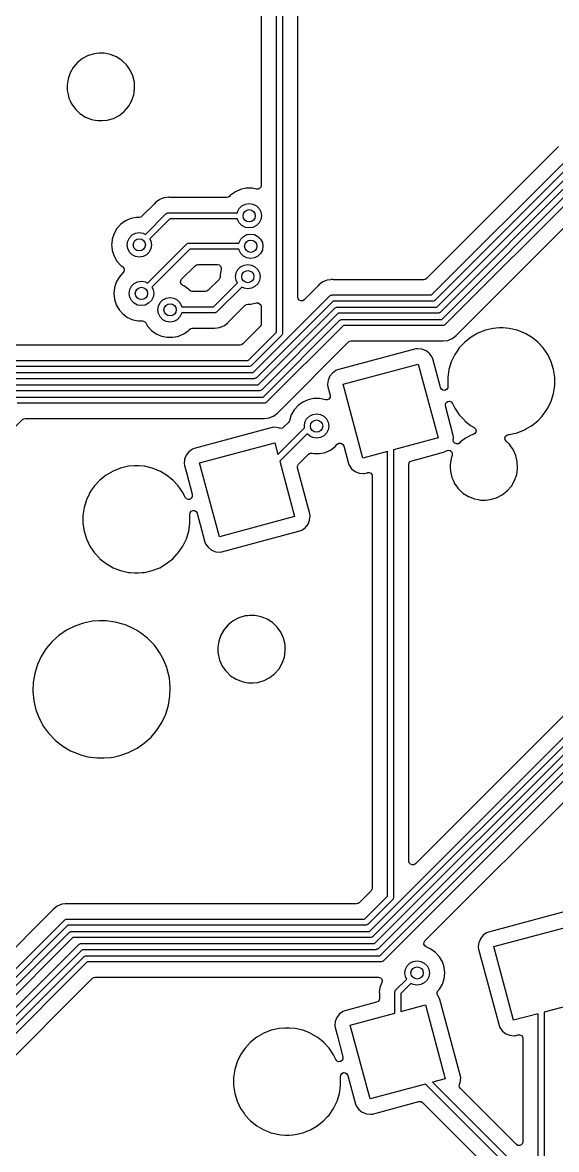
# Model space of a CAD drawing. Extents: x 41 to 271, y -133 to -23.
# Drawn here: x 175.98 to 193.45, y -86.76 to -49.87 of the extents above; entities that cross this region are included whole.
import ezdxf

# ---------------------------------------------------------------- set-up
doc = ezdxf.new("R2010")
doc.units = 0
doc.layers.add('BLACK', color=7, linetype='CONTINUOUS')

msp = doc.modelspace()

# ---------------------------------------------------------------- linework, layer by layer
at = {"layer": 'BLACK', "linetype": 'CONTINUOUS'}
for p, q in [((184.284, -60.003), (184.284, -45.5248)), ((184.484, -45.4834), (184.484, -60.0445)), ((183.784, -45.9779), (183.784, -55.2057)), ((184.985, -58.8611), (184.985, -46.6608)), ((178.333, -50.896), (178.132, -50.9553)), ((178.403, -50.8894), (178.333, -50.896)), ((178.49, -50.881), (178.403, -50.8894)), ((178.648, -50.881), (178.49, -50.881)), ((178.854, -50.9209), (178.648, -50.881)), ((178.648, -50.881), (178.648, -50.881)), ((177.779, -51.1817), (177.641, -51.3407)), ((177.945, -51.0517), (177.779, -51.1817)), ((178.132, -50.9553), (177.945, -51.0517)), ((178.879, -50.9306), (178.854, -50.9209)), ((178.854, -50.9209), (178.854, -50.9209)), ((178.854, -50.9209), (178.854, -50.9209)), ((179.05, -50.999), (178.879, -50.9306)), ((179.227, -51.1127), (179.05, -50.999)), ((179.227, -51.1128), (179.227, -51.1127)), ((179.227, -51.1127), (179.227, -51.1127)), ((179.379, -51.2579), (179.227, -51.1128)), ((179.411, -51.3026), (179.379, -51.2579)), ((177.536, -51.5228), (177.468, -51.7216)), ((177.641, -51.3407), (177.536, -51.5228)), ((179.501, -51.4292), (179.411, -51.3026)), ((179.588, -51.6206), (179.501, -51.4292)), ((179.501, -51.4292), (179.501, -51.4292)), ((179.501, -51.4292), (179.501, -51.4292)), ((179.638, -51.825), (179.588, -51.6206)), ((177.44, -51.9139), (177.438, -51.9298)), ((177.438, -51.9298), (177.444, -52.0727)), ((177.468, -51.7216), (177.44, -51.9139)), ((179.648, -52.0351), (179.638, -51.825)), ((177.444, -52.0727), (177.448, -52.1399)), ((177.448, -52.1399), (177.47, -52.2312)), ((177.47, -52.2312), (177.497, -52.3443)), ((177.497, -52.3443), (177.537, -52.4311)), ((179.549, -52.4421), (179.618, -52.2433)), ((179.618, -52.2433), (179.648, -52.0351)), ((177.537, -52.4311), (177.585, -52.5357)), ((177.585, -52.5357), (177.685, -52.6771)), ((177.685, -52.6771), (177.707, -52.707)), ((177.707, -52.707), (177.859, -52.8521)), ((179.306, -52.7832), (179.444, -52.6242)), ((179.444, -52.6242), (179.549, -52.4421)), ((177.859, -52.8521), (177.859, -52.8521)), ((177.859, -52.8521), (177.859, -52.8521)), ((177.859, -52.8521), (178.036, -52.9659)), ((178.036, -52.9659), (178.036, -52.9659)), ((178.036, -52.9659), (178.231, -53.044)), ((178.231, -53.044), (178.36, -53.0689)), ((178.36, -53.0689), (178.438, -53.0838)), ((178.438, -53.0838), (178.438, -53.0838)), ((178.438, -53.0838), (178.595, -53.0838)), ((178.595, -53.0838), (178.752, -53.0689)), ((178.595, -53.0838), (178.595, -53.0838)), ((178.752, -53.0689), (178.954, -53.0096)), ((178.954, -53.0096), (179.141, -52.9132)), ((179.141, -52.9132), (179.306, -52.7832)), ((193.52, -53.927), (189.194, -58.2532)), ((189.365, -58.79), (193.908, -54.2473)), ((194.02, -54.418), (189.477, -58.9607)), ((189.531, -59.19), (194.074, -54.6473)), ((194.186, -54.818), (189.643, -59.3607)), ((183.301, -55.2963), (183.116, -55.3356)), ((183.49, -55.2963), (183.301, -55.2963)), ((183.301, -55.2963), (183.301, -55.2963)), ((183.634, -55.3269), (183.49, -55.2963)), ((183.49, -55.2963), (183.49, -55.2963)), ((183.738, -55.302), (183.689, -55.3262)), ((183.772, -55.259), (183.738, -55.302)), ((183.784, -55.2057), (183.772, -55.259)), ((189.697, -59.59), (194.239, -55.0473)), ((194.351, -55.218), (189.809, -59.7607)), ((180.435, -55.6838), (180.325, -55.7685)), ((180.45, -55.6723), (180.435, -55.6838)), ((180.596, -55.6117), (180.45, -55.6723)), ((180.633, -55.607), (180.596, -55.6117)), ((180.753, -55.5911), (180.633, -55.607)), ((180.781, -55.5947), (180.753, -55.5911)), ((180.785, -55.5952), (180.781, -55.5947)), ((180.801, -55.5963), (180.785, -55.5952)), ((182.669, -55.5963), (180.801, -55.5963)), ((182.72, -55.5856), (182.669, -55.5963)), ((182.761, -55.5553), (182.72, -55.5856)), ((182.789, -55.5239), (182.761, -55.5553)), ((182.943, -55.4126), (182.789, -55.5239)), ((183.116, -55.3356), (182.943, -55.4126)), ((183.689, -55.3262), (183.634, -55.3269)), ((180.295, -55.8058), (179.888, -56.2132)), ((180.306, -55.7936), (180.295, -55.8058)), ((180.325, -55.7685), (180.306, -55.7936)), ((180.325, -55.7685), (180.325, -55.7685)), ((180.325, -55.7685), (180.325, -55.7685)), ((183.015, -56.0732), (183.072, -55.9617)), ((183.072, -55.9617), (183.16, -55.8732)), ((183.16, -55.8732), (183.272, -55.8164)), ((183.272, -55.8164), (183.395, -55.7968)), ((183.395, -55.7968), (183.519, -55.8164)), ((183.519, -55.8164), (183.63, -55.8732)), ((183.63, -55.8732), (183.719, -55.9617)), ((183.719, -55.9617), (183.776, -56.0732)), ((190.196, -60.081), (194.522, -55.7548)), ((179.347, -56.3658), (179.194, -56.4771)), ((179.52, -56.2889), (179.347, -56.3658)), ((179.705, -56.2495), (179.52, -56.2889)), ((179.8, -56.2495), (179.705, -56.2495)), ((179.847, -56.2401), (179.8, -56.2495)), ((179.888, -56.2132), (179.847, -56.2401)), ((180, -56.8085), (180.682, -56.1261)), ((180.795, -56.2968), (180.141, -56.9499)), ((180.682, -56.1261), (180.69, -56.1224)), ((180.69, -56.1224), (180.694, -56.1159)), ((180.694, -56.1159), (180.717, -56.1087)), ((180.717, -56.1087), (180.738, -56.098)), ((180.738, -56.098), (180.746, -56.0993)), ((180.746, -56.0993), (180.753, -56.0968)), ((180.753, -56.0968), (183.011, -56.0968)), ((183.011, -56.2968), (180.795, -56.2968)), ((183.011, -56.0968), (183.015, -56.0732)), ((183.015, -56.3204), (183.011, -56.2968)), ((183.072, -56.4319), (183.015, -56.3204)), ((183.776, -56.3204), (183.719, -56.4319)), ((183.776, -56.0732), (183.795, -56.1968)), ((183.795, -56.1968), (183.776, -56.3204)), ((178.973, -56.7817), (178.914, -56.9617)), ((179.067, -56.6178), (178.973, -56.7817)), ((179.194, -56.4771), (179.067, -56.6178)), ((179.565, -56.8264), (179.676, -56.7696)), ((179.676, -56.7696), (179.8, -56.75)), ((179.8, -56.75), (179.924, -56.7696)), ((179.924, -56.7696), (180, -56.8085)), ((183.16, -56.5204), (183.072, -56.4319)), ((183.272, -56.5772), (183.16, -56.5204)), ((183.395, -56.5968), (183.272, -56.5772)), ((183.322, -56.8146), (183.445, -56.795)), ((183.519, -56.5772), (183.395, -56.5968)), ((183.445, -56.795), (183.569, -56.8146)), ((183.63, -56.5204), (183.519, -56.5772)), ((183.719, -56.4319), (183.63, -56.5204)), ((178.9, -57.1021), (178.895, -57.15)), ((178.895, -57.15), (178.901, -57.2148)), ((178.914, -56.9617), (178.9, -57.1021)), ((179.4, -57.15), (179.42, -57.0264)), ((179.42, -57.2736), (179.4, -57.15)), ((179.42, -57.0264), (179.476, -56.9149)), ((179.476, -56.9149), (179.565, -56.8264)), ((180.07, -58.3985), (181.344, -57.1243)), ((180.141, -56.9499), (180.18, -57.0264)), ((180.18, -57.0264), (180.2, -57.15)), ((180.2, -57.15), (180.18, -57.2736)), ((181.344, -57.1243), (181.351, -57.1207)), ((181.351, -57.1207), (181.356, -57.1141)), ((181.356, -57.1141), (181.378, -57.1069)), ((181.378, -57.1069), (181.399, -57.0963)), ((181.399, -57.0963), (181.407, -57.0975)), ((181.407, -57.0975), (181.415, -57.095)), ((181.415, -57.095), (183.061, -57.095)), ((183.061, -57.095), (183.065, -57.0714)), ((183.065, -57.0714), (183.122, -56.9599)), ((183.122, -56.9599), (183.21, -56.8714)), ((183.21, -56.8714), (183.322, -56.8146)), ((183.569, -56.8146), (183.68, -56.8714)), ((183.68, -56.8714), (183.769, -56.9599)), ((183.769, -56.9599), (183.826, -57.0714)), ((183.826, -57.0714), (183.845, -57.195)), ((178.901, -57.2148), (178.914, -57.3383)), ((178.914, -57.3383), (178.973, -57.5183)), ((178.973, -57.5183), (179.067, -57.6822)), ((179.476, -57.3851), (179.42, -57.2736)), ((179.565, -57.4736), (179.476, -57.3851)), ((179.676, -57.5304), (179.565, -57.4736)), ((179.8, -57.55), (179.676, -57.5304)), ((179.924, -57.5304), (179.8, -57.55)), ((180.035, -57.4736), (179.924, -57.5304)), ((180.124, -57.3851), (180.035, -57.4736)), ((180.18, -57.2736), (180.124, -57.3851)), ((181.456, -57.295), (180.211, -58.5399)), ((183.061, -57.295), (181.456, -57.295)), ((183.065, -57.3187), (183.061, -57.295)), ((183.122, -57.4302), (183.065, -57.3187)), ((183.21, -57.5187), (183.122, -57.4302)), ((183.322, -57.5755), (183.21, -57.5187)), ((183.68, -57.5187), (183.569, -57.5755)), ((183.769, -57.4302), (183.68, -57.5187)), ((183.826, -57.3187), (183.769, -57.4302)), ((183.845, -57.195), (183.826, -57.3187)), ((179.067, -57.6822), (179.194, -57.8229)), ((179.194, -57.8229), (179.259, -57.8701)), ((179.259, -57.8701), (179.297, -57.9141)), ((181.185, -58.2739), (181.627, -57.8319)), ((181.627, -57.8319), (181.668, -57.805)), ((181.668, -57.805), (181.715, -57.7955)), ((181.715, -57.7955), (182.361, -57.7955)), ((182.361, -57.7955), (182.417, -57.8091)), ((182.417, -57.8091), (182.461, -57.8467)), ((182.461, -57.8467), (182.483, -57.9001)), ((182.483, -57.9001), (182.479, -57.9579)), ((183.026, -57.9549), (183.115, -57.8664)), ((183.115, -57.8664), (183.226, -57.8096)), ((183.226, -57.8096), (183.35, -57.79)), ((183.445, -57.595), (183.322, -57.5755)), ((183.35, -57.79), (183.474, -57.8096)), ((183.569, -57.5755), (183.445, -57.595)), ((183.474, -57.8096), (183.585, -57.8664)), ((183.585, -57.8664), (183.674, -57.9549)), ((179.137, -58.2078), (179.043, -58.3717)), ((179.207, -58.1301), (179.137, -58.2078)), ((179.264, -58.0671), (179.207, -58.1301)), ((179.273, -58.0574), (179.264, -58.0671)), ((179.264, -58.0671), (179.264, -58.0671)), ((179.297, -58.0267), (179.272, -58.0562)), ((179.272, -58.0562), (179.273, -58.0574)), ((179.297, -57.9141), (179.31, -57.9704)), ((179.31, -57.9704), (179.297, -58.0267)), ((181.155, -58.3248), (181.185, -58.2739)), ((182.437, -58.2364), (182.408, -58.2827)), ((182.441, -58.2028), (182.437, -58.2364)), ((182.443, -58.203), (182.441, -58.2028)), ((182.449, -58.1467), (182.443, -58.203)), ((182.464, -58.0017), (182.449, -58.1467)), ((182.479, -57.9579), (182.464, -58.0017)), ((182.95, -58.19), (182.97, -58.0664)), ((182.97, -58.3136), (182.95, -58.19)), ((182.97, -58.0664), (183.026, -57.9549)), ((183.674, -57.9549), (183.73, -58.0664)), ((183.73, -58.0664), (183.75, -58.19)), ((183.75, -58.19), (183.73, -58.3136)), ((189.194, -58.2532), (189.154, -58.2801)), ((178.984, -58.5517), (178.965, -58.74)), ((179.043, -58.3717), (178.984, -58.5517)), ((179.47, -58.74), (179.49, -58.6164)), ((179.49, -58.6164), (179.546, -58.5049)), ((179.546, -58.5049), (179.635, -58.4164)), ((179.635, -58.4164), (179.746, -58.3596)), ((179.746, -58.3596), (179.87, -58.34)), ((179.87, -58.34), (179.994, -58.3596)), ((179.994, -58.3596), (180.07, -58.3985)), ((180.211, -58.5399), (180.25, -58.6164)), ((180.25, -58.6164), (180.27, -58.74)), ((181.151, -58.3842), (181.155, -58.3248)), ((181.176, -58.4383), (181.151, -58.3842)), ((181.223, -58.4749), (181.176, -58.4383)), ((181.258, -58.4908), (181.223, -58.4749)), ((181.412, -58.6021), (181.258, -58.4908)), ((181.44, -58.6335), (181.412, -58.6021)), ((181.482, -58.6638), (181.44, -58.6335)), ((182.053, -58.6382), (182.012, -58.6651)), ((182.408, -58.2827), (182.053, -58.6382)), ((182.224, -59.175), (183.009, -58.3901)), ((183.15, -58.5315), (182.336, -59.3457)), ((183.009, -58.3901), (182.97, -58.3136)), ((183.226, -58.5704), (183.15, -58.5315)), ((183.35, -58.59), (183.226, -58.5704)), ((183.474, -58.5704), (183.35, -58.59)), ((183.585, -58.5136), (183.474, -58.5704)), ((183.674, -58.4251), (183.585, -58.5136)), ((183.73, -58.3136), (183.674, -58.4251)), ((185.646, -58.499), (185.197, -58.9487)), ((185.657, -58.4868), (185.646, -58.499)), ((185.676, -58.4617), (185.657, -58.4868)), ((185.802, -58.3655), (185.676, -58.4617)), ((185.948, -58.305), (185.802, -58.3655)), ((186.065, -58.2895), (185.948, -58.305)), ((186.069, -58.289), (186.065, -58.2895)), ((186.105, -58.2843), (186.069, -58.289)), ((186.132, -58.2879), (186.105, -58.2843)), ((186.136, -58.2884), (186.132, -58.2879)), ((186.152, -58.2895), (186.136, -58.2884)), ((189.107, -58.2895), (186.152, -58.2895)), ((189.154, -58.2801), (189.107, -58.2895)), ((178.965, -58.74), (178.984, -58.9283)), ((178.984, -58.9283), (179.043, -59.1083)), ((179.49, -58.8636), (179.47, -58.74)), ((179.546, -58.9751), (179.49, -58.8636)), ((179.635, -59.0636), (179.546, -58.9751)), ((180.194, -58.9751), (180.105, -59.0636)), ((180.25, -58.8636), (180.194, -58.9751)), ((180.27, -58.74), (180.25, -58.8636)), ((180.482, -59.0399), (180.571, -58.9514)), ((180.571, -58.9514), (180.682, -58.8946)), ((180.682, -58.8946), (180.806, -58.875)), ((180.806, -58.875), (180.929, -58.8946)), ((180.929, -58.8946), (181.041, -58.9514)), ((181.041, -58.9514), (181.129, -59.0399)), ((181.532, -58.6745), (181.482, -58.6638)), ((181.965, -58.6745), (181.532, -58.6745)), ((182.012, -58.6651), (181.965, -58.6745)), ((183.523, -61.33), (186.034, -58.8193)), ((186.146, -58.99), (183.635, -61.5007)), ((184.998, -58.9174), (184.985, -58.8611)), ((185.036, -58.9614), (184.998, -58.9174)), ((185.09, -58.9835), (185.036, -58.9614)), ((185.147, -58.979), (185.09, -58.9835)), ((185.197, -58.9487), (185.147, -58.979)), ((186.034, -58.8193), (186.041, -58.8156)), ((186.041, -58.8156), (186.046, -58.8091)), ((186.046, -58.8091), (186.068, -58.8019)), ((186.068, -58.8019), (186.089, -58.7912)), ((186.089, -58.7912), (186.097, -58.7925)), ((186.097, -58.7925), (186.105, -58.79)), ((186.105, -58.79), (189.365, -58.79)), ((189.407, -58.99), (186.146, -58.99)), ((189.414, -58.9875), (189.407, -58.99)), ((189.422, -58.9888), (189.414, -58.9875)), ((189.443, -58.9781), (189.422, -58.9888)), ((189.465, -58.9709), (189.443, -58.9781)), ((189.47, -58.9644), (189.465, -58.9709)), ((189.477, -58.9607), (189.47, -58.9644)), ((179.043, -59.1083), (179.137, -59.2722)), ((179.137, -59.2722), (179.264, -59.4129)), ((179.746, -59.1204), (179.635, -59.0636)), ((179.87, -59.14), (179.746, -59.1204)), ((179.994, -59.1204), (179.87, -59.14)), ((180.105, -59.0636), (179.994, -59.1204)), ((180.406, -59.275), (180.425, -59.1514)), ((180.425, -59.3986), (180.406, -59.275)), ((180.425, -59.1514), (180.482, -59.0399)), ((181.129, -59.0399), (181.186, -59.1514)), ((181.186, -59.1514), (181.19, -59.175)), ((181.19, -59.375), (181.186, -59.3986)), ((181.19, -59.175), (182.224, -59.175)), ((182.265, -59.375), (181.19, -59.375)), ((182.273, -59.3725), (182.265, -59.375)), ((182.281, -59.3738), (182.273, -59.3725)), ((182.302, -59.3631), (182.281, -59.3738)), ((182.324, -59.3559), (182.302, -59.3631)), ((182.329, -59.3494), (182.324, -59.3559)), ((182.336, -59.3457), (182.329, -59.3494)), ((182.723, -59.666), (183.262, -59.1268)), ((183.262, -59.1268), (183.303, -59.0999)), ((183.303, -59.0999), (183.35, -59.0905)), ((183.35, -59.0905), (183.445, -59.0905)), ((183.445, -59.0905), (183.634, -59.0502)), ((183.634, -59.0502), (183.689, -59.0509)), ((183.689, -59.0509), (183.738, -59.0751)), ((183.689, -61.73), (186.2, -59.2193)), ((183.738, -59.0751), (183.772, -59.1181)), ((183.772, -59.1181), (183.784, -59.1715)), ((183.784, -59.1715), (183.784, -59.7444)), ((186.2, -59.2193), (186.207, -59.2156)), ((186.207, -59.2156), (186.212, -59.2091)), ((186.212, -59.2091), (186.234, -59.2019)), ((186.234, -59.2019), (186.255, -59.1912)), ((186.255, -59.1912), (186.263, -59.1925)), ((186.263, -59.1925), (186.27, -59.19)), ((186.27, -59.19), (189.531, -59.19)), ((189.609, -59.3781), (189.588, -59.3888)), ((189.631, -59.3709), (189.609, -59.3781)), ((189.636, -59.3644), (189.631, -59.3709)), ((189.643, -59.3607), (189.636, -59.3644)), ((179.264, -59.4129), (179.417, -59.5242)), ((179.417, -59.5242), (179.59, -59.6011)), ((179.59, -59.6011), (179.775, -59.6405)), ((179.775, -59.6405), (179.905, -59.6405)), ((179.905, -59.6405), (179.967, -59.6571)), ((179.967, -59.6571), (180.013, -59.7025)), ((180.013, -59.7025), (180.073, -59.8072)), ((180.482, -59.5101), (180.425, -59.3986)), ((180.571, -59.5986), (180.482, -59.5101)), ((180.682, -59.6554), (180.571, -59.5986)), ((180.806, -59.675), (180.682, -59.6554)), ((180.929, -59.6554), (180.806, -59.675)), ((181.041, -59.5986), (180.929, -59.6554)), ((181.129, -59.5101), (181.041, -59.5986)), ((181.186, -59.3986), (181.129, -59.5101)), ((182.599, -59.7757), (182.693, -59.7033)), ((182.693, -59.7033), (182.713, -59.6782)), ((182.713, -59.6782), (182.723, -59.666)), ((183.784, -59.7444), (183.775, -59.7918)), ((186.312, -59.39), (183.801, -61.9007)), ((183.855, -62.13), (186.365, -59.6193)), ((189.572, -59.39), (186.312, -59.39)), ((186.365, -59.6193), (186.372, -59.6156)), ((186.372, -59.6156), (186.377, -59.6091)), ((186.377, -59.6091), (186.399, -59.6019)), ((186.399, -59.6019), (186.42, -59.5912)), ((186.42, -59.5912), (186.428, -59.5925)), ((186.428, -59.5925), (186.436, -59.59)), ((186.436, -59.59), (189.697, -59.59)), ((189.58, -59.3875), (189.572, -59.39)), ((189.588, -59.3888), (189.58, -59.3875)), ((180.073, -59.8072), (180.2, -59.9479)), ((180.2, -59.9479), (180.353, -60.0592)), ((180.353, -60.0592), (180.526, -60.1361)), ((181.086, -60.1361), (181.258, -60.0592)), ((181.258, -60.0592), (181.412, -59.9479)), ((181.412, -59.9479), (181.416, -59.9427)), ((181.416, -59.9427), (181.44, -59.9165)), ((181.44, -59.9165), (181.482, -59.8862)), ((181.482, -59.8862), (181.532, -59.8755)), ((181.532, -59.8755), (182.218, -59.8755)), ((182.218, -59.8755), (182.234, -59.8766)), ((182.234, -59.8766), (182.265, -59.8807)), ((182.265, -59.8807), (182.422, -59.86)), ((182.422, -59.86), (182.568, -59.7995)), ((182.568, -59.7995), (182.599, -59.7757)), ((183.748, -59.8321), (183.187, -60.3932)), ((183.358, -60.93), (184.284, -60.003)), ((184.455, -60.1152), (183.47, -61.1007)), ((183.775, -59.7918), (183.748, -59.8321)), ((186.477, -59.79), (183.967, -62.3007)), ((184.459, -60.108), (184.455, -60.1152)), ((184.465, -60.1032), (184.459, -60.108)), ((184.473, -60.081), (184.465, -60.1032)), ((184.483, -60.0601), (184.473, -60.081)), ((184.484, -60.0445), (184.482, -60.0521)), ((184.482, -60.0521), (184.483, -60.0601)), ((189.738, -59.79), (186.477, -59.79)), ((189.746, -59.7875), (189.738, -59.79)), ((189.754, -59.7888), (189.746, -59.7875)), ((189.775, -59.7781), (189.754, -59.7888)), ((189.797, -59.7709), (189.775, -59.7781)), ((189.802, -59.7644), (189.797, -59.7709)), ((189.809, -59.7607), (189.802, -59.7644)), ((190.069, -60.1927), (190.166, -60.1183)), ((190.166, -60.1183), (190.186, -60.0932)), ((190.186, -60.0932), (190.196, -60.081)), ((190.882, -60.0385), (190.655, -60.1697)), ((191.126, -59.9427), (190.882, -60.0385)), ((191.382, -59.8843), (191.126, -59.9427)), ((191.578, -59.8696), (191.382, -59.8843)), ((191.709, -59.8696), (191.578, -59.8696)), ((191.578, -59.8696), (191.578, -59.8696)), ((191.905, -59.8843), (191.709, -59.8696)), ((191.709, -59.8696), (191.709, -59.8696)), ((192.161, -59.9427), (191.905, -59.8843)), ((192.405, -60.0385), (192.161, -59.9427)), ((192.443, -60.0601), (192.405, -60.0385)), ((192.405, -60.0385), (192.405, -60.0385)), ((192.405, -60.0385), (192.405, -60.0385)), ((192.632, -60.1697), (192.443, -60.0601)), ((183.099, -60.4295), (175.318, -60.4295)), ((180.526, -60.1361), (180.711, -60.1755)), ((180.711, -60.1755), (180.711, -60.1755)), ((180.711, -60.1755), (180.9, -60.1755)), ((180.9, -60.1755), (181.046, -60.1445)), ((180.9, -60.1755), (180.9, -60.1755)), ((181.046, -60.1445), (181.086, -60.1361)), ((183.146, -60.4201), (183.099, -60.4295)), ((183.187, -60.3932), (183.146, -60.4201)), ((184.354, -62.621), (186.648, -60.3268)), ((186.648, -60.3268), (186.689, -60.2999)), ((186.689, -60.2999), (186.736, -60.2905)), ((186.736, -60.2905), (189.691, -60.2905)), ((189.691, -60.2905), (189.707, -60.2916)), ((189.707, -60.2916), (189.738, -60.2957)), ((189.738, -60.2957), (189.895, -60.275)), ((189.895, -60.275), (190.041, -60.2145)), ((190.041, -60.2145), (190.069, -60.1927)), ((190.45, -60.3333), (190.271, -60.5256)), ((190.655, -60.1697), (190.45, -60.3333)), ((192.661, -60.1927), (192.632, -60.1697)), ((192.838, -60.3333), (192.661, -60.1927)), ((193.016, -60.5256), (192.838, -60.3333)), ((192.838, -60.3333), (192.838, -60.3333)), ((192.838, -60.3333), (192.838, -60.3333)), ((188.846, -60.5574), (186.29, -61.2422)), ((188.905, -60.5482), (188.846, -60.5574)), ((189.049, -60.5619), (188.905, -60.5482)), ((189.182, -60.6154), (189.049, -60.5619)), ((189.295, -60.7043), (189.182, -60.6154)), ((189.372, -60.8121), (189.295, -60.7043)), ((189.379, -60.8216), (189.372, -60.8121)), ((189.4, -60.8775), (189.379, -60.8216)), ((190.123, -60.7424), (190.009, -60.9788)), ((190.201, -60.628), (190.123, -60.7424)), ((190.123, -60.7424), (190.123, -60.7424)), ((190.271, -60.5256), (190.201, -60.628)), ((193.164, -60.7424), (193.016, -60.5256)), ((193.016, -60.5256), (193.016, -60.5256)), ((193.016, -60.5256), (193.016, -60.5256)), ((193.278, -60.9788), (193.164, -60.7424)), ((175.271, -60.93), (183.358, -60.93)), ((183.399, -61.13), (175.312, -61.13)), ((183.407, -61.1275), (183.399, -61.13)), ((183.415, -61.1288), (183.407, -61.1275)), ((183.435, -61.1181), (183.415, -61.1288)), ((183.458, -61.1109), (183.435, -61.1181)), ((183.462, -61.1044), (183.458, -61.1109)), ((183.47, -61.1007), (183.462, -61.1044)), ((186.466, -61.7133), (188.929, -61.0533)), ((188.929, -61.0533), (189.576, -63.4681)), ((189.642, -61.7791), (189.4, -60.8775)), ((190.009, -60.9788), (189.932, -61.2295)), ((193.355, -61.2295), (193.278, -60.9788)), ((175.437, -61.33), (183.523, -61.33)), ((183.565, -61.53), (175.478, -61.53)), ((183.572, -61.5275), (183.565, -61.53)), ((183.58, -61.5288), (183.572, -61.5275)), ((183.601, -61.5181), (183.58, -61.5288)), ((183.623, -61.5109), (183.601, -61.5181)), ((183.628, -61.5044), (183.623, -61.5109)), ((183.635, -61.5007), (183.628, -61.5044)), ((186.028, -61.4604), (185.975, -61.594)), ((186.117, -61.3473), (186.028, -61.4604)), ((186.235, -61.2638), (186.117, -61.3473)), ((186.29, -61.2422), (186.235, -61.2638)), ((189.932, -61.2295), (189.893, -61.4889)), ((189.893, -61.4889), (189.893, -61.7513)), ((193.394, -61.4889), (193.355, -61.2295)), ((193.394, -61.7513), (193.394, -61.4889)), ((175.602, -61.73), (183.689, -61.73)), ((183.73, -61.93), (175.644, -61.93)), ((183.738, -61.9275), (183.73, -61.93)), ((183.746, -61.9288), (183.738, -61.9275)), ((183.767, -61.9181), (183.746, -61.9288)), ((183.789, -61.9109), (183.767, -61.9181)), ((183.794, -61.9044), (183.789, -61.9109)), ((183.801, -61.9007), (183.794, -61.9044)), ((185.963, -61.72), (185.961, -61.7373)), ((185.961, -61.7373), (185.97, -61.7966)), ((185.971, -61.6334), (185.963, -61.72)), ((185.97, -61.7966), (186.044, -62.0708)), ((185.975, -61.594), (185.971, -61.6334)), ((187.113, -64.1281), (186.466, -61.7133)), ((189.654, -61.8237), (189.642, -61.7791)), ((189.684, -61.8776), (189.654, -61.8237)), ((189.737, -61.9101), (189.684, -61.8776)), ((189.799, -61.913), (189.737, -61.9101)), ((189.855, -61.8856), (189.799, -61.913)), ((189.89, -61.8348), (189.855, -61.8856)), ((189.896, -61.7731), (189.89, -61.8348)), ((189.893, -61.7513), (189.896, -61.7731)), ((193.355, -62.0107), (193.394, -61.7513)), ((175.768, -62.13), (183.855, -62.13)), ((183.896, -62.33), (175.809, -62.33)), ((183.904, -62.3275), (183.896, -62.33)), ((183.912, -62.3288), (183.904, -62.3275)), ((183.933, -62.3181), (183.912, -62.3288)), ((183.955, -62.3109), (183.933, -62.3181)), ((183.96, -62.3044), (183.955, -62.3109)), ((183.967, -62.3007), (183.96, -62.3044)), ((185.147, -62.2958), (184.994, -62.4071)), ((185.32, -62.2189), (185.147, -62.2958)), ((185.505, -62.1795), (185.32, -62.2189)), ((185.695, -62.1795), (185.505, -62.1795)), ((185.505, -62.1795), (185.505, -62.1795)), ((185.893, -62.2216), (185.695, -62.1795)), ((185.695, -62.1795), (185.695, -62.1795)), ((185.942, -62.2256), (185.893, -62.2188)), ((185.893, -62.2188), (185.893, -62.2216)), ((186.005, -62.1971), (185.942, -62.2256)), ((186.043, -62.1396), (186.005, -62.1971)), ((186.044, -62.0708), (186.043, -62.1396)), ((189.814, -62.363), (189.841, -62.3093)), ((189.841, -62.3093), (189.891, -62.2751)), ((189.891, -62.2751), (189.951, -62.2685)), ((189.951, -62.2685), (190.007, -62.2911)), ((190.007, -62.2911), (190.046, -62.3376)), ((193.164, -62.4978), (193.278, -62.2614)), ((193.278, -62.2614), (193.355, -62.0107)), ((184.207, -62.7483), (184.324, -62.6583)), ((184.324, -62.6583), (184.344, -62.6332)), ((184.344, -62.6332), (184.354, -62.621)), ((184.867, -62.5478), (184.773, -62.7117)), ((184.994, -62.4071), (184.867, -62.5478)), ((185.365, -62.7564), (185.476, -62.6996)), ((185.476, -62.6996), (185.6, -62.68)), ((185.6, -62.68), (185.724, -62.6996)), ((185.724, -62.6996), (185.835, -62.7564)), ((189.815, -62.4234), (189.814, -62.363)), ((190.072, -63.3848), (189.815, -62.4234)), ((190.046, -62.3376), (190.123, -62.4978)), ((190.123, -62.4978), (190.271, -62.7146)), ((193.016, -62.7146), (193.164, -62.4978)), ((169.365, -69.4822), (175.98, -62.8668)), ((175.98, -62.8668), (176.021, -62.8399)), ((176.021, -62.8399), (176.068, -62.8305)), ((176.068, -62.8305), (183.849, -62.8305)), ((183.849, -62.8305), (183.865, -62.8316)), ((183.865, -62.8316), (183.896, -62.8357)), ((183.896, -62.8357), (184.053, -62.815)), ((184.053, -62.815), (184.18, -62.7622)), ((184.18, -62.7622), (184.199, -62.7545)), ((184.199, -62.7545), (184.207, -62.7483)), ((184.199, -62.7545), (184.199, -62.7545)), ((184.199, -62.7545), (184.199, -62.7545)), ((184.679, -62.9621), (184.521, -63.1202)), ((184.703, -62.9278), (184.679, -62.9621)), ((184.71, -62.9041), (184.703, -62.9278)), ((184.773, -62.7117), (184.71, -62.9041)), ((184.71, -62.9041), (184.71, -62.9041)), ((185.2, -63.08), (185.22, -62.9564)), ((185.22, -62.9564), (185.276, -62.8449)), ((185.276, -62.8449), (185.365, -62.7564)), ((185.835, -62.7564), (185.924, -62.8449)), ((185.924, -62.8449), (185.98, -62.9564)), ((185.98, -62.9564), (186, -63.08)), ((190.271, -62.7146), (190.436, -62.8917)), ((190.436, -62.8917), (190.45, -62.9069)), ((190.45, -62.9069), (190.64, -63.0588)), ((190.64, -63.0588), (190.655, -63.0705)), ((192.632, -63.0705), (192.838, -62.9069)), ((192.838, -62.9069), (192.969, -62.7651)), ((192.969, -62.7651), (193.016, -62.7146)), ((193.016, -62.7146), (193.016, -62.7146)), ((193.016, -62.7146), (193.016, -62.7146)), ((184.152, -63.13), (181.596, -63.8148)), ((184.211, -63.1208), (184.152, -63.13)), ((184.354, -63.1345), (184.211, -63.1208)), ((184.338, -64.0107), (185.209, -63.1396)), ((184.387, -63.1476), (184.354, -63.1345)), ((184.434, -63.1565), (184.387, -63.1476)), ((185.297, -63.3353), (184.398, -64.2338)), ((184.481, -63.1469), (184.434, -63.1565)), ((184.521, -63.1202), (184.481, -63.1469)), ((185.209, -63.1396), (185.2, -63.08)), ((185.365, -63.4036), (185.297, -63.3353)), ((185.476, -63.4604), (185.365, -63.4036)), ((185.835, -63.4036), (185.724, -63.4604)), ((185.924, -63.3151), (185.835, -63.4036)), ((185.98, -63.2036), (185.924, -63.3151)), ((186, -63.08), (185.98, -63.2036)), ((190.081, -63.444), (190.072, -63.3848)), ((190.663, -63.3751), (190.476, -63.4715)), ((190.655, -63.0705), (190.756, -63.1292)), ((190.729, -63.3556), (190.663, -63.3751)), ((190.779, -63.3272), (190.729, -63.3556)), ((190.756, -63.1292), (190.798, -63.1686)), ((190.811, -63.2794), (190.779, -63.3272)), ((190.798, -63.1686), (190.818, -63.2225)), ((190.818, -63.2225), (190.811, -63.2794)), ((191.761, -63.4678), (191.78, -63.4145)), ((191.78, -63.4145), (191.821, -63.3752)), ((191.821, -63.3752), (191.875, -63.3581)), ((191.875, -63.3581), (191.89, -63.357)), ((191.89, -63.357), (191.905, -63.3559)), ((191.905, -63.3559), (192.161, -63.2975)), ((192.161, -63.2975), (192.405, -63.2017)), ((192.405, -63.2017), (192.473, -63.1626)), ((192.473, -63.1626), (192.632, -63.0705)), ((181.772, -64.2858), (184.235, -63.6259)), ((184.235, -63.6259), (184.338, -64.0107)), ((185.6, -63.48), (185.476, -63.4604)), ((185.724, -63.4604), (185.6, -63.48)), ((186.053, -63.8642), (186.206, -63.7529)), ((186.206, -63.7529), (186.276, -63.6755)), ((186.276, -63.6755), (186.331, -63.64)), ((186.331, -63.64), (186.397, -63.6379)), ((186.397, -63.6379), (186.454, -63.6696)), ((186.454, -63.6696), (186.488, -63.7263)), ((186.488, -63.7263), (186.556, -63.9829)), ((189.576, -63.4681), (188.121, -63.858)), ((190.073, -63.5322), (190.079, -63.4715)), ((190.083, -63.5933), (190.073, -63.5322)), ((190.079, -63.4715), (190.081, -63.444)), ((190.121, -63.6422), (190.083, -63.5933)), ((190.178, -63.6665), (190.121, -63.6422)), ((190.239, -63.6604), (190.178, -63.6665)), ((190.29, -63.6252), (190.239, -63.6604)), ((190.311, -63.6015), (190.29, -63.6252)), ((190.476, -63.4715), (190.311, -63.6015)), ((191.768, -63.5241), (191.761, -63.4678)), ((191.799, -63.5715), (191.768, -63.5241)), ((191.91, -63.6777), (191.799, -63.5715)), ((191.945, -63.7263), (191.91, -63.6777)), ((192.032, -63.849), (191.945, -63.7263)), ((181.281, -64.1666), (181.279, -64.1875)), ((181.334, -64.033), (181.281, -64.1666)), ((181.423, -63.9199), (181.334, -64.033)), ((181.54, -63.8364), (181.423, -63.9199)), ((181.596, -63.8148), (181.54, -63.8364)), ((185.007, -64.3327), (185.337, -64.0025)), ((185.337, -64.0025), (185.39, -63.9713)), ((185.39, -63.9713), (185.451, -63.9689)), ((185.451, -63.9689), (185.505, -63.9805)), ((185.505, -63.9805), (185.695, -63.9805)), ((185.695, -63.9805), (185.825, -63.9528)), ((185.695, -63.9805), (185.695, -63.9805)), ((185.825, -63.9528), (185.88, -63.9411)), ((185.88, -63.9411), (186.053, -63.8642)), ((186.556, -63.9829), (186.642, -64.3039)), ((187.921, -63.9116), (187.113, -64.1281)), ((187.921, -78.4642), (187.921, -63.9116)), ((188.121, -63.858), (188.121, -78.5056)), ((188.714, -64.2174), (188.928, -64.1601)), ((188.928, -64.1601), (189.752, -63.9391)), ((189.752, -63.9391), (189.808, -63.9175)), ((189.808, -63.9175), (189.848, -63.8889)), ((189.848, -63.8889), (189.906, -63.8667)), ((189.906, -63.8667), (189.967, -63.8752)), ((189.967, -63.8752), (190.017, -63.9123)), ((189.999, -64.1414), (189.969, -64.3496)), ((190.037, -64.0305), (189.999, -64.1414)), ((190.017, -63.9123), (190.042, -63.9688)), ((190.042, -63.9688), (190.037, -64.0305)), ((192.032, -63.8491), (192.032, -63.849)), ((192.12, -64.0404), (192.032, -63.8491)), ((192.032, -63.8491), (192.032, -63.8491)), ((192.169, -64.2448), (192.12, -64.0404)), ((179.188, -64.4564), (178.943, -64.5523)), ((179.443, -64.398), (179.188, -64.4564)), ((179.64, -64.3833), (179.443, -64.398)), ((179.77, -64.3833), (179.64, -64.3833)), ((179.64, -64.3833), (179.64, -64.3833)), ((179.967, -64.398), (179.77, -64.3833)), ((179.77, -64.3833), (179.77, -64.3833)), ((180.222, -64.4564), (179.967, -64.398)), ((180.467, -64.5523), (180.222, -64.4564)), ((181.268, -64.3047), (181.267, -64.3099)), ((181.267, -64.3099), (181.276, -64.3691)), ((181.279, -64.1875), (181.268, -64.3047)), ((181.276, -64.3691), (181.34, -64.6057)), ((182.419, -66.7007), (181.772, -64.2858)), ((184.398, -64.2338), (184.882, -66.0407)), ((184.975, -64.3883), (185.007, -64.3327)), ((184.975, -64.4525), (184.975, -64.3883)), ((185.378, -65.9574), (184.975, -64.4525)), ((186.642, -64.3039), (186.664, -64.3598)), ((186.664, -64.3598), (186.747, -64.477)), ((186.747, -64.477), (186.86, -64.566)), ((188.622, -64.3372), (188.633, -64.2848)), ((188.622, -77.3222), (188.622, -64.3372)), ((188.633, -64.2848), (188.666, -64.2422)), ((188.666, -64.2422), (188.714, -64.2174)), ((189.969, -64.3496), (189.969, -64.3496)), ((189.969, -64.3496), (189.973, -64.4225)), ((189.973, -64.4225), (189.979, -64.5597)), ((192.149, -64.6631), (192.179, -64.4549)), ((192.179, -64.4549), (192.169, -64.2448)), ((178.511, -64.847), (178.333, -65.0393)), ((178.716, -64.6834), (178.511, -64.847)), ((178.943, -64.5523), (178.716, -64.6834)), ((180.49, -64.566), (180.467, -64.5523)), ((180.467, -64.5523), (180.467, -64.5523)), ((180.467, -64.5523), (180.467, -64.5523)), ((180.694, -64.6834), (180.49, -64.566)), ((180.899, -64.847), (180.694, -64.6834)), ((180.694, -64.6834), (180.694, -64.6834)), ((181.077, -65.0393), (180.899, -64.847)), ((180.899, -64.847), (180.899, -64.847)), ((180.899, -64.847), (180.899, -64.847)), ((181.34, -64.6057), (181.529, -65.3127)), ((186.86, -64.566), (186.994, -64.6195)), ((186.994, -64.6195), (186.994, -64.6195)), ((186.994, -64.6195), (187.137, -64.6332)), ((187.137, -64.6332), (187.157, -64.6301)), ((187.137, -64.6332), (187.137, -64.6332)), ((187.137, -64.6332), (187.137, -64.6332)), ((187.157, -64.6301), (187.197, -64.6239)), ((187.197, -64.6239), (187.254, -64.6085)), ((187.254, -64.6085), (187.265, -64.6057)), ((187.265, -64.6057), (187.321, -64.6038)), ((187.321, -64.6038), (187.372, -64.6271)), ((187.372, -64.6271), (187.408, -64.6706)), ((187.408, -64.6706), (187.421, -64.7254)), ((187.421, -64.7254), (187.421, -78.2055)), ((189.979, -64.5597), (189.981, -64.5679)), ((189.981, -64.5679), (190.029, -64.7641)), ((190.029, -64.7641), (190.069, -64.8528)), ((190.069, -64.8528), (190.116, -64.9555)), ((191.975, -65.044), (192.081, -64.8619)), ((192.081, -64.8619), (192.149, -64.6631)), ((178.185, -65.2561), (178.159, -65.3086)), ((178.186, -65.2548), (178.185, -65.2561)), ((178.241, -65.173), (178.186, -65.2548)), ((178.333, -65.0393), (178.241, -65.173)), ((181.077, -65.0394), (181.077, -65.0393)), ((181.225, -65.2561), (181.077, -65.0394)), ((181.077, -65.0394), (181.077, -65.0394)), ((181.302, -65.4156), (181.225, -65.2561)), ((190.116, -64.9555), (190.225, -65.1084)), ((190.225, -65.1084), (190.238, -65.1268)), ((190.238, -65.1268), (190.39, -65.272)), ((190.39, -65.272), (190.39, -65.272)), ((190.39, -65.272), (190.39, -65.272)), ((190.39, -65.272), (190.567, -65.3857)), ((191.672, -65.333), (191.838, -65.203)), ((191.838, -65.203), (191.975, -65.044)), ((178.071, -65.4925), (177.994, -65.7432)), ((178.159, -65.3086), (178.071, -65.4925)), ((181.302, -65.4164), (181.302, -65.4156)), ((181.341, -65.4628), (181.302, -65.4164)), ((181.397, -65.4854), (181.341, -65.4628)), ((181.457, -65.4788), (181.397, -65.4854)), ((181.507, -65.4446), (181.457, -65.4788)), ((181.535, -65.3909), (181.507, -65.4446)), ((181.529, -65.3127), (181.534, -65.3305)), ((181.534, -65.3305), (181.535, -65.3909)), ((190.567, -65.3857), (190.567, -65.3857)), ((190.567, -65.3857), (190.763, -65.4638)), ((190.763, -65.4638), (190.891, -65.4887)), ((190.891, -65.4887), (190.969, -65.5037)), ((190.969, -65.5037), (190.969, -65.5037)), ((190.969, -65.5037), (191.127, -65.5037)), ((191.127, -65.5037), (191.284, -65.4887)), ((191.127, -65.5037), (191.127, -65.5037)), ((191.284, -65.4887), (191.485, -65.4294)), ((191.485, -65.4294), (191.672, -65.333)), ((177.994, -65.7432), (177.954, -66.0027)), ((177.954, -66.0027), (177.954, -66.265)), ((181.452, -65.9808), (181.459, -65.9192)), ((181.456, -66.0027), (181.452, -65.9808)), ((181.456, -66.265), (181.456, -66.0027)), ((181.459, -65.9192), (181.494, -65.8683)), ((181.494, -65.8683), (181.549, -65.8409)), ((181.549, -65.8409), (181.611, -65.8438)), ((181.611, -65.8438), (181.664, -65.8763)), ((181.664, -65.8763), (181.695, -65.9302)), ((181.695, -65.9302), (181.948, -66.8764)), ((185.374, -66.1599), (185.387, -66.0166)), ((185.387, -66.0166), (185.378, -65.9574)), ((177.954, -66.265), (177.994, -66.5244)), ((181.416, -66.5244), (181.456, -66.265)), ((184.882, -66.0407), (182.419, -66.7007)), ((185.231, -66.4066), (185.32, -66.2935)), ((185.32, -66.2935), (185.374, -66.1599)), ((177.994, -66.5244), (178.071, -66.7752)), ((181.339, -66.7752), (181.416, -66.5244)), ((182.502, -67.1965), (185.058, -66.5117)), ((185.058, -66.5117), (185.114, -66.4901)), ((185.114, -66.4901), (185.231, -66.4066)), ((178.071, -66.7752), (178.185, -67.0115)), ((178.185, -67.0115), (178.3, -67.1811)), ((181.077, -67.2283), (181.225, -67.0115)), ((181.225, -67.0115), (181.339, -66.7752)), ((181.948, -66.8764), (181.97, -66.9324)), ((181.97, -66.9324), (182.053, -67.0496)), ((182.053, -67.0496), (182.166, -67.1386)), ((178.3, -67.1811), (178.333, -67.2283)), ((178.333, -67.2283), (178.499, -67.408)), ((178.499, -67.408), (178.511, -67.4206)), ((178.511, -67.4206), (178.716, -67.5842)), ((180.694, -67.5842), (180.899, -67.4206)), ((180.899, -67.4206), (181.044, -67.2647)), ((181.044, -67.2647), (181.077, -67.2283)), ((181.077, -67.2283), (181.077, -67.2283)), ((181.077, -67.2283), (181.077, -67.2283)), ((182.166, -67.1386), (182.3, -67.1921)), ((182.3, -67.1921), (182.3, -67.1921)), ((182.3, -67.1921), (182.443, -67.2057)), ((182.443, -67.2057), (182.489, -67.1986)), ((182.443, -67.2057), (182.443, -67.2057)), ((182.443, -67.2057), (182.443, -67.2057)), ((182.489, -67.1986), (182.502, -67.1965)), ((178.716, -67.5842), (178.943, -67.7154)), ((178.943, -67.7154), (179.067, -67.7641)), ((179.067, -67.7641), (179.15, -67.7964)), ((179.15, -67.7964), (179.188, -67.8113)), ((179.188, -67.8113), (179.443, -67.8696)), ((179.967, -67.8696), (180.222, -67.8113)), ((180.222, -67.8113), (180.467, -67.7154)), ((180.467, -67.7154), (180.694, -67.5842)), ((179.443, -67.8696), (179.499, -67.8738)), ((179.499, -67.8738), (179.64, -67.8843)), ((179.64, -67.8843), (179.64, -67.8843)), ((179.64, -67.8843), (179.77, -67.8843)), ((179.77, -67.8843), (179.893, -67.8751)), ((179.77, -67.8843), (179.77, -67.8843)), ((179.893, -67.8751), (179.967, -67.8696)), ((183.264, -69.2969), (183.062, -69.3562)), ((183.336, -69.29), (183.264, -69.2969)), ((183.421, -69.2819), (183.336, -69.29)), ((183.578, -69.2819), (183.421, -69.2819)), ((183.785, -69.3217), (183.578, -69.2819)), ((183.578, -69.2819), (183.578, -69.2819)), ((183.821, -69.3361), (183.785, -69.3217)), ((183.785, -69.3217), (183.785, -69.3217)), ((183.785, -69.3217), (183.785, -69.3217)), ((183.98, -69.3999), (183.821, -69.3361)), ((177.688, -69.6272), (177.42, -69.7627)), ((177.972, -69.5286), (177.688, -69.6272)), ((178.267, -69.4688), (177.972, -69.5286)), ((178.491, -69.4537), (178.267, -69.4688)), ((178.717, -69.4537), (178.491, -69.4537)), ((178.491, -69.4537), (178.491, -69.4537)), ((179.014, -69.4938), (178.717, -69.4537)), ((179.304, -69.5732), (179.014, -69.4938)), ((179.014, -69.4938), (179.014, -69.4938)), ((179.014, -69.4938), (179.014, -69.4938)), ((179.365, -69.599), (179.304, -69.5732)), ((179.581, -69.6905), (179.365, -69.599)), ((179.707, -69.7649), (179.581, -69.6905)), ((182.71, -69.5826), (182.572, -69.7416)), ((182.875, -69.4526), (182.71, -69.5826)), ((183.062, -69.3562), (182.875, -69.4526)), ((184.157, -69.5136), (183.98, -69.3999)), ((184.309, -69.6588), (184.157, -69.5136)), ((184.157, -69.5136), (184.157, -69.5136)), ((184.157, -69.5136), (184.157, -69.5136)), ((184.345, -69.709), (184.309, -69.6588)), ((177.172, -69.9328), (176.949, -70.1344)), ((177.42, -69.7627), (177.172, -69.9328)), ((179.839, -69.8436), (179.707, -69.7649)), ((180.065, -70.0215), (179.839, -69.8436)), ((180.075, -70.0298), (180.065, -70.0215)), ((180.284, -70.2458), (180.075, -70.0298)), ((182.467, -69.9237), (182.398, -70.1225)), ((182.572, -69.7416), (182.467, -69.9237)), ((184.431, -69.8301), (184.345, -69.709)), ((184.519, -70.0215), (184.431, -69.8301)), ((184.431, -69.8301), (184.431, -69.8301)), ((184.431, -69.8301), (184.431, -69.8301)), ((184.568, -70.2259), (184.519, -70.0215)), ((176.755, -70.3638), (176.594, -70.6171)), ((176.949, -70.1344), (176.755, -70.3638)), ((180.347, -70.3307), (180.284, -70.2458)), ((180.462, -70.4878), (180.347, -70.3307)), ((182.37, -70.3208), (182.368, -70.3307)), ((182.368, -70.3307), (182.374, -70.448)), ((182.398, -70.1225), (182.37, -70.3208)), ((184.548, -70.6442), (184.578, -70.436)), ((184.578, -70.436), (184.568, -70.2259)), ((196.06, -70.183), (188.834, -77.4099)), ((176.594, -70.6171), (176.467, -70.8893)), ((180.603, -70.7452), (180.462, -70.4878)), ((180.607, -70.7513), (180.603, -70.7452)), ((180.696, -70.9826), (180.607, -70.7513)), ((182.374, -70.448), (182.378, -70.5408)), ((182.378, -70.5408), (182.4, -70.6321)), ((182.4, -70.6321), (182.428, -70.7452)), ((182.428, -70.7452), (182.473, -70.8437)), ((184.48, -70.843), (184.548, -70.6442)), ((187.333, -79.618), (196.448, -70.5033)), ((196.56, -70.674), (187.445, -79.7887)), ((176.378, -71.1767), (176.328, -71.4717)), ((176.458, -70.9197), (176.378, -71.1767)), ((176.467, -70.8897), (176.458, -70.9197)), ((176.467, -70.8893), (176.467, -70.8897)), ((180.715, -71.0317), (180.696, -70.9826)), ((180.784, -71.324), (180.715, -71.0317)), ((182.473, -70.8437), (182.515, -70.9365)), ((182.515, -70.9365), (182.615, -71.0769)), ((182.615, -71.0769), (182.637, -71.1079)), ((182.637, -71.1079), (182.789, -71.253)), ((184.237, -71.1841), (184.375, -71.0251)), ((184.375, -71.0251), (184.48, -70.843)), ((187.499, -80.018), (196.614, -70.9033)), ((196.726, -71.074), (187.611, -80.1887)), ((176.328, -71.473), (176.319, -71.7611)), ((176.328, -71.4717), (176.328, -71.473)), ((180.815, -71.623), (180.784, -71.324)), ((182.789, -71.253), (182.789, -71.253)), ((182.789, -71.253), (182.789, -71.253)), ((182.789, -71.253), (182.966, -71.3667)), ((182.966, -71.3667), (182.966, -71.3668)), ((182.966, -71.3668), (183.162, -71.4449)), ((183.162, -71.4449), (183.299, -71.4715)), ((183.299, -71.4715), (183.368, -71.4847)), ((183.368, -71.4847), (183.368, -71.4847)), ((183.368, -71.4847), (183.526, -71.4847)), ((183.526, -71.4847), (183.683, -71.4698)), ((183.526, -71.4847), (183.526, -71.4847)), ((183.683, -71.4698), (183.884, -71.4105)), ((183.884, -71.4105), (184.071, -71.3141)), ((184.071, -71.3141), (184.237, -71.1841)), ((187.665, -80.418), (196.779, -71.3033)), ((196.891, -71.474), (187.777, -80.5887)), ((176.319, -71.7611), (176.318, -71.7733)), ((176.318, -71.7733), (176.348, -72.0723)), ((180.804, -71.9233), (180.815, -71.623)), ((176.348, -72.0723), (176.418, -72.3646)), ((180.665, -72.5066), (180.754, -72.2196)), ((180.754, -72.2196), (180.804, -71.9233)), ((189.148, -79.9249), (197.062, -72.0108)), ((176.418, -72.3646), (176.526, -72.645)), ((176.526, -72.645), (176.67, -72.9085)), ((180.539, -72.7792), (180.665, -72.5066)), ((176.67, -72.9085), (176.833, -73.1295)), ((180.377, -73.0324), (180.539, -72.7792)), ((176.833, -73.1295), (176.849, -73.1504)), ((176.849, -73.1504), (177.057, -73.3664)), ((177.057, -73.3664), (177.293, -73.5527)), ((179.96, -73.4635), (180.183, -73.2619)), ((180.183, -73.2619), (180.377, -73.0324)), ((177.293, -73.5527), (177.552, -73.7058)), ((177.552, -73.7058), (177.828, -73.8231)), ((179.445, -73.7691), (179.6, -73.6903)), ((179.6, -73.6903), (179.713, -73.6335)), ((179.713, -73.6335), (179.735, -73.6179)), ((179.735, -73.6179), (179.96, -73.4635)), ((177.828, -73.8231), (177.828, -73.8231)), ((177.828, -73.8231), (177.828, -73.8231)), ((177.828, -73.8231), (177.874, -73.8354)), ((177.874, -73.8354), (178.118, -73.9025)), ((178.118, -73.9025), (178.416, -73.9425)), ((178.416, -73.9425), (178.641, -73.9425)), ((178.641, -73.9425), (178.866, -73.9275)), ((178.641, -73.9425), (178.641, -73.9425)), ((178.866, -73.9275), (178.94, -73.9125)), ((178.94, -73.9125), (179.161, -73.8676)), ((179.161, -73.8676), (179.445, -73.7691)), ((188.635, -77.3785), (188.622, -77.3222)), ((188.673, -77.4225), (188.635, -77.3785)), ((188.726, -77.4447), (188.673, -77.4225)), ((188.784, -77.4401), (188.726, -77.4447)), ((188.834, -77.4099), (188.784, -77.4401)), ((187.385, -78.2932), (186.997, -78.6812)), ((187.168, -79.218), (187.921, -78.4642)), ((187.411, -78.253), (187.385, -78.2932)), ((187.421, -78.2055), (187.411, -78.253)), ((188.109, -78.5421), (188.102, -78.5644)), ((188.12, -78.5212), (188.109, -78.5421)), ((188.121, -78.5056), (188.119, -78.5133)), ((188.119, -78.5133), (188.12, -78.5212)), ((176.96, -78.927), (174.266, -81.6212)), ((176.971, -78.9148), (176.96, -78.927)), ((176.99, -78.8897), (176.971, -78.9148)), ((177.115, -78.7935), (176.99, -78.8897)), ((177.262, -78.733), (177.115, -78.7935)), ((177.379, -78.7175), (177.262, -78.733)), ((177.383, -78.717), (177.379, -78.7175)), ((177.418, -78.7123), (177.383, -78.717)), ((177.446, -78.7159), (177.418, -78.7123)), ((177.45, -78.7164), (177.446, -78.7159)), ((177.466, -78.7175), (177.45, -78.7164)), ((186.909, -78.7175), (177.466, -78.7175)), ((186.956, -78.7081), (186.909, -78.7175)), ((186.997, -78.6812), (186.956, -78.7081)), ((188.092, -78.5763), (187.28, -79.3887)), ((188.096, -78.5691), (188.092, -78.5763)), ((188.102, -78.5644), (188.096, -78.5691)), ((174.437, -82.158), (177.348, -79.2473)), ((177.348, -79.2473), (177.355, -79.2436)), ((177.355, -79.2436), (177.36, -79.2371)), ((177.36, -79.2371), (177.382, -79.2299)), ((177.382, -79.2299), (177.403, -79.2192)), ((177.403, -79.2192), (177.411, -79.2205)), ((177.411, -79.2205), (177.418, -79.218)), ((177.418, -79.218), (187.168, -79.218)), ((193.777, -78.9583), (191.221, -79.6431)), ((177.46, -79.418), (174.549, -82.3287)), ((174.603, -82.558), (177.513, -79.6473)), ((187.209, -79.418), (177.46, -79.418)), ((177.513, -79.6473), (177.52, -79.6436)), ((177.52, -79.6436), (177.525, -79.6371)), ((177.525, -79.6371), (177.547, -79.6299)), ((177.547, -79.6299), (177.568, -79.6192)), ((177.568, -79.6192), (177.576, -79.6205)), ((177.576, -79.6205), (177.584, -79.618)), ((177.584, -79.618), (187.333, -79.618)), ((187.217, -79.4155), (187.209, -79.418)), ((187.225, -79.4168), (187.217, -79.4155)), ((187.245, -79.4061), (187.225, -79.4168)), ((187.268, -79.3989), (187.245, -79.4061)), ((187.272, -79.3924), (187.268, -79.3989)), ((187.28, -79.3887), (187.272, -79.3924)), ((191.165, -79.6647), (191.048, -79.7482)), ((191.221, -79.6431), (191.165, -79.6647)), ((191.397, -80.1141), (193.86, -79.4542)), ((177.625, -79.818), (174.715, -82.7287)), ((187.375, -79.818), (177.625, -79.818)), ((177.83, -80.0371), (177.852, -80.0299)), ((177.852, -80.0299), (177.873, -80.0192)), ((177.873, -80.0192), (177.881, -80.0205)), ((177.881, -80.0205), (177.888, -80.018)), ((177.888, -80.018), (187.499, -80.018)), ((187.382, -79.8155), (187.375, -79.818)), ((187.39, -79.8168), (187.382, -79.8155)), ((187.411, -79.8061), (187.39, -79.8168)), ((187.433, -79.7989), (187.411, -79.8061)), ((187.438, -79.7924), (187.433, -79.7989)), ((187.445, -79.7887), (187.438, -79.7924)), ((189.114, -80.0352), (189.118, -79.9758)), ((189.118, -79.9758), (189.148, -79.9249)), ((190.905, -79.9949), (190.901, -80.0361)), ((190.959, -79.8613), (190.905, -79.9949)), ((191.048, -79.7482), (190.959, -79.8613)), ((174.907, -82.958), (177.818, -80.0473)), ((177.93, -80.218), (175.019, -83.1287)), ((177.818, -80.0473), (177.825, -80.0436)), ((177.825, -80.0436), (177.83, -80.0371)), ((187.54, -80.218), (177.93, -80.218)), ((187.548, -80.2155), (187.54, -80.218)), ((187.556, -80.2168), (187.548, -80.2155)), ((187.577, -80.2061), (187.556, -80.2168)), ((187.599, -80.1989), (187.577, -80.2061)), ((187.604, -80.1924), (187.599, -80.1989)), ((187.611, -80.1887), (187.604, -80.1924)), ((189.139, -80.0894), (189.114, -80.0352)), ((189.186, -80.1259), (189.139, -80.0894)), ((189.343, -80.1958), (189.186, -80.1259)), ((189.496, -80.3071), (189.343, -80.1958)), ((189.623, -80.4478), (189.496, -80.3071)), ((190.893, -80.1209), (190.892, -80.1382)), ((190.892, -80.1382), (190.901, -80.1974)), ((190.901, -80.0361), (190.893, -80.1209)), ((190.901, -80.1974), (191.573, -82.7047)), ((192.044, -82.529), (191.397, -80.1141)), ((174.203, -84.228), (177.983, -80.4473)), ((178.095, -80.618), (174.315, -84.3987)), ((177.983, -80.4473), (177.99, -80.4436)), ((177.99, -80.4436), (177.995, -80.4371)), ((177.995, -80.4371), (178.017, -80.4299)), ((178.017, -80.4299), (178.038, -80.4192)), ((178.038, -80.4192), (178.046, -80.4205)), ((178.046, -80.4205), (178.054, -80.418)), ((178.054, -80.418), (187.665, -80.418)), ((187.706, -80.618), (178.095, -80.618)), ((187.714, -80.6155), (187.706, -80.618)), ((187.722, -80.6168), (187.714, -80.6155)), ((187.743, -80.6061), (187.722, -80.6168)), ((187.765, -80.5989), (187.743, -80.6061)), ((187.77, -80.5924), (187.765, -80.5989)), ((187.777, -80.5887), (187.77, -80.5924)), ((188.51, -80.8564), (188.566, -80.7449)), ((188.566, -80.7449), (188.655, -80.6564)), ((188.655, -80.6564), (188.766, -80.5996)), ((188.766, -80.5996), (188.89, -80.58)), ((188.89, -80.58), (189.014, -80.5996)), ((189.014, -80.5996), (189.125, -80.6564)), ((189.125, -80.6564), (189.214, -80.7449)), ((189.214, -80.7449), (189.27, -80.8564)), ((189.717, -80.6117), (189.623, -80.4478)), ((189.738, -80.676), (189.717, -80.6117)), ((189.776, -80.7917), (189.738, -80.676)), ((178.266, -81.1548), (178.307, -81.1279)), ((178.307, -81.1279), (178.354, -81.1185)), ((178.354, -81.1185), (187.628, -81.1185)), ((187.628, -81.1185), (187.694, -81.1372)), ((187.694, -81.1372), (187.739, -81.1877)), ((188.49, -80.98), (188.51, -80.8564)), ((188.51, -81.1036), (188.49, -80.98)), ((188.549, -81.18), (188.51, -81.1036)), ((189.27, -81.1036), (189.214, -81.2151)), ((189.27, -80.8564), (189.29, -80.98)), ((189.29, -80.98), (189.27, -81.1036)), ((189.795, -80.98), (189.776, -80.7917)), ((189.776, -81.1683), (189.795, -80.98)), ((174.702, -84.719), (178.266, -81.1548)), ((187.673, -81.4555), (187.652, -81.6123)), ((187.739, -81.2944), (187.673, -81.4555)), ((187.752, -81.2547), (187.736, -81.2931)), ((187.736, -81.2931), (187.739, -81.2944)), ((187.739, -81.1877), (187.752, -81.2547)), ((188.187, -81.5416), (188.549, -81.18)), ((188.69, -81.3215), (188.358, -81.6537)), ((188.766, -81.3604), (188.69, -81.3215)), ((188.89, -81.38), (188.766, -81.3604)), ((189.014, -81.3604), (188.89, -81.38)), ((189.125, -81.3036), (189.014, -81.3604)), ((189.214, -81.2151), (189.125, -81.3036)), ((189.623, -81.5122), (189.717, -81.3483)), ((189.717, -81.3483), (189.776, -81.1683)), ((187.646, -81.8701), (187.613, -81.9126)), ((187.657, -81.8177), (187.646, -81.8701)), ((187.652, -81.6123), (187.656, -81.6436)), ((187.656, -81.6436), (187.657, -81.6598)), ((187.657, -81.6598), (187.657, -81.8177)), ((188.158, -81.6123), (188.16, -81.6046)), ((188.158, -82.2968), (188.158, -81.6123)), ((188.159, -81.5966), (188.17, -81.5758)), ((188.16, -81.6046), (188.159, -81.5966)), ((188.17, -81.5758), (188.177, -81.5535)), ((188.177, -81.5535), (188.183, -81.5488)), ((188.183, -81.5488), (188.187, -81.5416)), ((188.358, -81.6537), (188.358, -82.2433)), ((189.542, -81.6715), (189.546, -81.6162)), ((189.564, -81.7227), (189.542, -81.6715)), ((189.546, -81.6162), (189.573, -81.5678)), ((189.615, -81.795), (189.564, -81.7227)), ((189.573, -81.5678), (189.623, -81.5122)), ((189.637, -81.851), (189.615, -81.795)), ((190.309, -84.3583), (189.637, -81.851)), ((194.507, -81.869), (193.052, -82.2589)), ((186.471, -82.2373), (186.354, -82.3208)), ((186.527, -82.2157), (186.471, -82.2373)), ((187.565, -81.9374), (186.527, -82.2157)), ((187.613, -81.9126), (187.565, -81.9374)), ((188.358, -82.2433), (189.166, -82.0267)), ((189.166, -82.0267), (189.813, -84.4416)), ((186.211, -82.5694), (186.198, -82.7047)), ((186.265, -82.4339), (186.211, -82.5675)), ((186.211, -82.5675), (186.211, -82.5694)), ((186.354, -82.3208), (186.265, -82.4339)), ((186.703, -82.6867), (188.158, -82.2968)), ((192.852, -82.3125), (192.044, -82.529)), ((192.852, -95.0427), (192.852, -82.3125)), ((193.052, -82.2589), (193.052, -95.0842)), ((183.874, -82.9531), (183.647, -83.0843)), ((184.118, -82.8573), (183.874, -82.9531)), ((184.374, -82.7989), (184.118, -82.8573)), ((184.57, -82.7842), (184.374, -82.7989)), ((184.701, -82.7842), (184.57, -82.7842)), ((184.57, -82.7842), (184.57, -82.7842)), ((184.897, -82.7989), (184.701, -82.7842)), ((184.701, -82.7842), (184.701, -82.7842)), ((185.153, -82.8573), (184.897, -82.7989)), ((185.397, -82.9531), (185.153, -82.8573)), ((185.397, -82.9532), (185.397, -82.9531)), ((185.397, -82.9531), (185.397, -82.9531)), ((185.421, -82.9669), (185.397, -82.9532)), ((185.624, -83.0843), (185.421, -82.9669)), ((186.198, -82.7047), (186.198, -82.7108)), ((186.198, -82.7108), (186.207, -82.77)), ((186.207, -82.77), (186.27, -83.0065)), ((187.35, -85.1016), (186.703, -82.6867)), ((191.573, -82.7047), (191.594, -82.7607)), ((191.594, -82.7607), (191.678, -82.8779)), ((191.678, -82.8779), (191.791, -82.9669)), ((191.791, -82.9669), (191.925, -83.0204)), ((183.442, -83.2479), (183.263, -83.4402)), ((183.647, -83.0843), (183.442, -83.2479)), ((185.64, -83.0968), (185.624, -83.0843)), ((185.829, -83.2479), (185.64, -83.0968)), ((186.008, -83.4402), (185.829, -83.2479)), ((185.829, -83.2479), (185.829, -83.2479)), ((185.829, -83.2479), (185.829, -83.2479)), ((186.27, -83.0065), (186.463, -83.7275)), ((191.925, -83.0204), (191.925, -83.0204)), ((191.925, -83.0204), (192.068, -83.034)), ((192.068, -83.034), (192.094, -83.03)), ((192.068, -83.034), (192.068, -83.034)), ((192.068, -83.034), (192.068, -83.034)), ((192.094, -83.03), (192.127, -83.0248)), ((192.127, -83.0248), (192.183, -83.0098)), ((192.183, -83.0098), (192.195, -83.0065)), ((192.195, -83.0065), (192.252, -83.0047)), ((192.252, -83.0047), (192.303, -83.0279)), ((192.303, -83.0279), (192.339, -83.0715)), ((192.339, -83.0715), (192.351, -83.1263)), ((192.351, -83.1263), (192.351, -86.5092)), ((183.115, -83.657), (183.001, -83.8934)), ((183.182, -83.5593), (183.115, -83.657)), ((183.263, -83.4402), (183.182, -83.5593)), ((186.156, -83.657), (186.008, -83.4402)), ((186.008, -83.4402), (186.008, -83.4402)), ((186.008, -83.4402), (186.008, -83.4402)), ((186.233, -83.8173), (186.156, -83.657)), ((183.001, -83.8934), (182.924, -84.1441)), ((186.272, -83.8637), (186.233, -83.8173)), ((186.328, -83.8863), (186.272, -83.8637)), ((186.388, -83.8797), (186.328, -83.8863)), ((186.438, -83.8455), (186.388, -83.8797)), ((186.465, -83.7918), (186.438, -83.8455)), ((186.463, -83.7275), (186.464, -83.7314)), ((186.464, -83.7314), (186.465, -83.7918)), ((182.924, -84.1441), (182.885, -84.4035)), ((182.885, -84.4035), (182.885, -84.6659)), ((186.383, -84.3817), (186.389, -84.3201)), ((186.386, -84.4035), (186.383, -84.3817)), ((186.386, -84.6659), (186.386, -84.4035)), ((186.389, -84.3201), (186.424, -84.2692)), ((186.424, -84.2692), (186.48, -84.2418)), ((186.48, -84.2418), (186.542, -84.2447)), ((186.542, -84.2447), (186.595, -84.2772)), ((186.595, -84.2772), (186.625, -84.3311)), ((186.625, -84.3311), (186.879, -85.2773)), ((189.813, -84.4416), (189.39, -84.5549)), ((190.304, -84.5608), (190.318, -84.4175)), ((190.318, -84.4175), (190.309, -84.3583)), ((182.885, -84.6659), (182.924, -84.9253)), ((186.347, -84.9253), (186.386, -84.6659)), ((189.167, -84.6147), (187.35, -85.1016)), ((191.82, -87.2678), (189.167, -84.6147)), ((189.39, -84.5549), (191.991, -87.1557)), ((190.268, -84.6752), (190.277, -84.6281)), ((190.278, -84.7221), (190.268, -84.6752)), ((190.277, -84.6281), (190.304, -84.5608)), ((190.305, -84.7619), (190.278, -84.7221)), ((192.14, -86.5968), (190.305, -84.7619)), ((182.924, -84.9253), (183.001, -85.176)), ((183.001, -85.176), (183.115, -85.4124)), ((186.156, -85.4124), (186.27, -85.176)), ((186.27, -85.176), (186.347, -84.9253)), ((187.433, -85.5974), (188.948, -85.1914)), ((188.948, -85.1914), (189.012, -85.1914)), ((189.012, -85.1914), (189.068, -85.2235)), ((183.115, -85.4124), (183.238, -85.5929)), ((186.008, -85.6292), (186.156, -85.4124)), ((186.879, -85.2773), (186.9, -85.3332)), ((186.9, -85.3332), (186.984, -85.4505)), ((186.984, -85.4505), (187.097, -85.5395)), ((187.097, -85.5395), (187.23, -85.5929)), ((189.068, -85.2235), (191.283, -87.4388)), ((183.238, -85.5929), (183.263, -85.6292)), ((183.263, -85.6292), (183.408, -85.785)), ((183.408, -85.785), (183.442, -85.8215)), ((183.442, -85.8215), (183.647, -85.9851)), ((185.624, -85.9851), (185.829, -85.8215)), ((185.829, -85.8215), (185.952, -85.6899)), ((185.952, -85.6899), (186.008, -85.6292)), ((186.008, -85.6292), (186.008, -85.6292)), ((186.008, -85.6292), (186.008, -85.6292)), ((187.23, -85.5929), (187.23, -85.5929)), ((187.23, -85.5929), (187.374, -85.6066)), ((187.374, -85.6066), (187.42, -85.5995)), ((187.374, -85.6066), (187.374, -85.6066)), ((187.374, -85.6066), (187.374, -85.6066)), ((187.42, -85.5995), (187.433, -85.5974)), ((183.647, -85.9851), (183.874, -86.1163)), ((183.874, -86.1163), (184.042, -86.1823)), ((184.042, -86.1823), (184.107, -86.2078)), ((184.107, -86.2078), (184.118, -86.2121)), ((184.118, -86.2121), (184.374, -86.2705)), ((184.374, -86.2705), (184.43, -86.2747)), ((184.43, -86.2747), (184.57, -86.2852)), ((184.57, -86.2852), (184.57, -86.2852)), ((184.57, -86.2852), (184.701, -86.2852)), ((184.701, -86.2852), (184.824, -86.276)), ((184.701, -86.2852), (184.701, -86.2852)), ((184.824, -86.276), (184.897, -86.2705)), ((184.897, -86.2705), (185.153, -86.2121)), ((185.153, -86.2121), (185.397, -86.1163)), ((185.397, -86.1163), (185.624, -85.9851)), ((192.189, -86.6271), (192.14, -86.5968)), ((192.247, -86.6316), (192.189, -86.6271)), ((192.3, -86.6095), (192.247, -86.6316)), ((192.338, -86.5655), (192.3, -86.6095)), ((192.351, -86.5092), (192.338, -86.5655))]:
    msp.add_line(p, q, dxfattribs=at)
at = {"layer": 'BLACK'}
for centre in [(183.395, -56.1968), (179.8, -57.15), (183.445, -57.195), (183.35, -58.19), (179.87, -58.74), (180.806, -59.275), (185.6, -63.08), (188.89, -80.98)]:
    msp.add_circle(centre, 0.2, dxfattribs=at)

doc.saveas('drawing.dxf')
